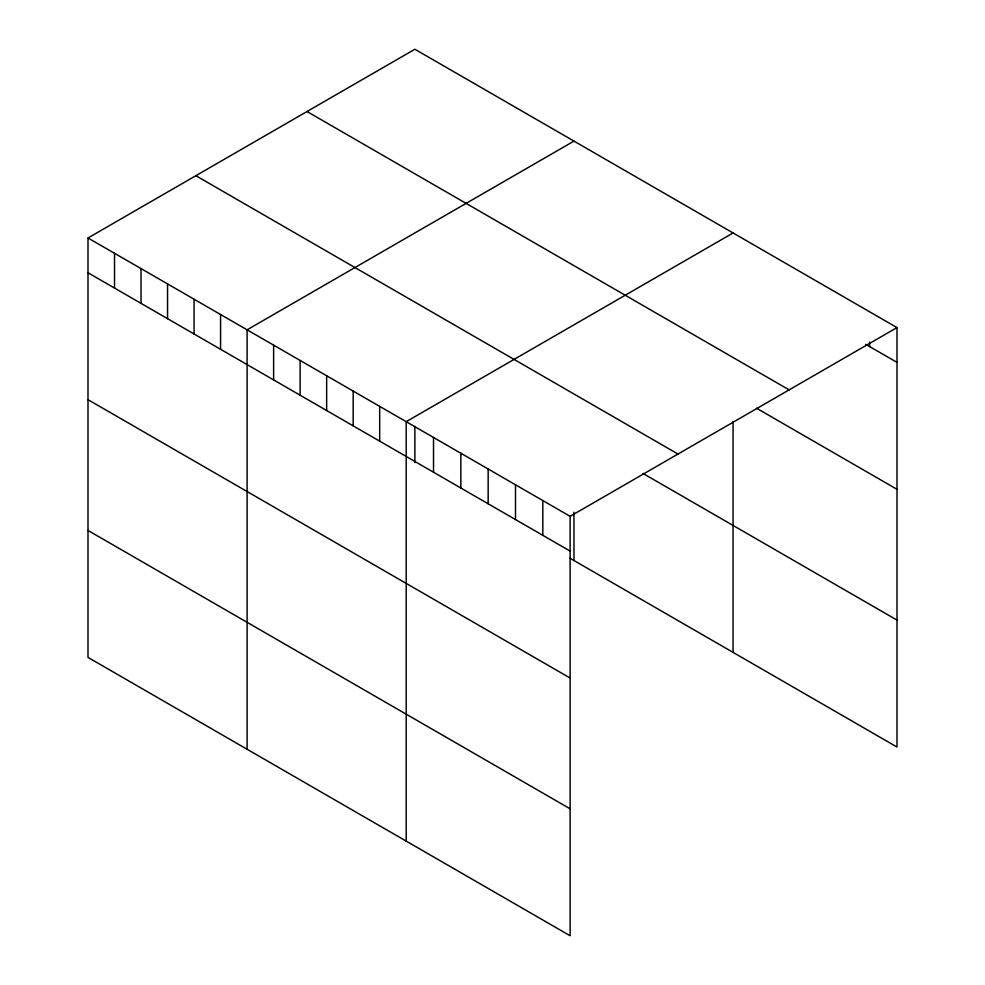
<?xml version="1.0" encoding="UTF-8"?>
<svg xmlns="http://www.w3.org/2000/svg" width="985" height="985" viewBox="0 0 985 985"><rect width="100%" height="100%" fill="white"/><g stroke="black" fill="none" stroke-linecap="round" stroke-linejoin="round"><path stroke-width="1.48" d="M87.997 237.976L570.118 516.325L570.118 935.75L87.997 657.401L87.997 237.976L414.882 49.25L897.003 327.599L897.003 747.024L569.995 558.236M573.972 141.101L247.1 329.827L247.1 749.253M733.074 232.965L406.202 421.678L406.202 841.116M570.118 516.325L897.003 327.599M865.778 344.344L897.003 362.369M307.012 111.527L789.133 389.875M756.492 408.196L897.003 489.311M195.867 175.699L677.988 454.048M642.922 473.403L897.003 620.094M87.997 272.747L570.118 551.095M87.997 399.676L570.118 678.037M87.997 530.459L570.118 808.808M869.681 342.066L869.681 346.597M733.074 421.42L733.074 652.39M573.972 512.175L573.972 560.527M542.809 500.552L542.809 535.323M515.487 484.78L515.487 519.551M488.166 469.008L488.166 503.778M460.845 453.235L460.845 488.006M433.523 437.463L433.523 472.234M414.882 426.37L414.882 462.63M379.681 406.374L379.681 441.145M353.172 391.07L353.172 425.84M326.651 375.753L326.651 410.523M300.129 360.448L300.129 395.219M273.621 345.132L273.621 379.914M220.578 314.523L220.578 349.293M194.07 299.206L194.07 333.977M167.549 283.902L167.549 318.672M141.027 268.585L141.027 303.368M114.519 253.28L114.519 288.051"/></g></svg>
